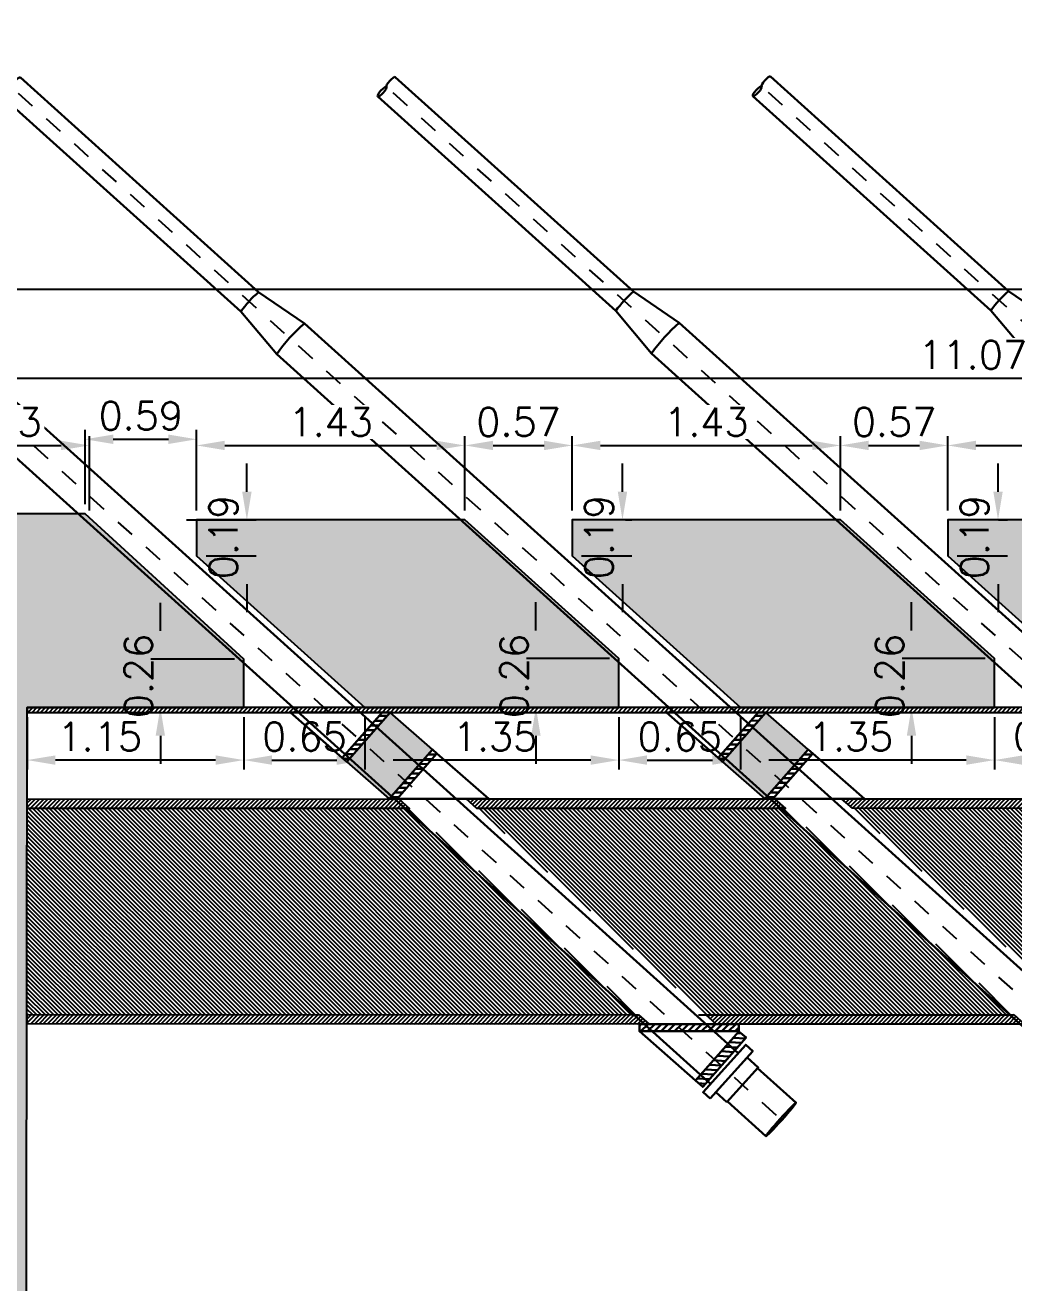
# Model space of a CAD drawing. Header units: metres. Extents: x 1080594 to 1081411, y 976871 to 977162.
# Drawn here: x 1081028.26 to 1081033.52, y 977070.93 to 977077.63 of the extents above; entities that cross this region are included whole.
import ezdxf
from ezdxf import colors
from ezdxf.entities.mleader import LeaderData, LeaderLine
from ezdxf.math import Vec2, Vec3

# ---------------------------------------------------------------- set-up
doc = ezdxf.new("R2010")
doc.units = ezdxf.units.M
doc.header["$LTSCALE"] = 25.4
doc.linetypes.add('DASHDOT', pattern=[1, 0.5, -0.25, 0, -0.25])
doc.linetypes.add('HIDDEN', pattern=[0.375, 0.25, -0.125])
for name, color, linetype in [('CONTRAPESO', 3, 'Continuous'), ('DIMCONTRAPESO', 1, 'Continuous'), ('EJECABLES', 203, 'DASHDOT'), ('NEOPRENO', 24, 'Continuous'), ('PERFIL MET', 37, 'Continuous'), ('PROY', 9, 'HIDDEN')]:
    doc.layers.add(name, color=color, linetype=linetype)
for name, color, linetype, lineweight in [('COTA', 1, 'Continuous', 30), ('COTACIM', 20, 'Continuous', 5), ('DUCTO', 142, 'Continuous', 30), ('PLATINA', 54, 'Continuous', 30), ('SOLIDOREFCONT', 254, 'Continuous', 5)]:
    doc.layers.add(name, color=color, linetype=linetype, lineweight=lineweight)
doc.styles.add('romans', font='romans.shx')
doc.dimstyles.new('Copy 75', dxfattribs={"dimtxt": 0.15, "dimasz": 0.15, "dimexe": 0.05, "dimexo": 0.05, "dimgap": 0.05, "dimtad": 1, "dimzin": 0, "dimdsep": 46, "dimtxsty": 'romans', "dimcen": 0.002, "dimclrd": 1, "dimclre": 1, "dimclrt": 3, "dimadec": 4, "dimazin": 0, "dimtfac": 1, "dimtofl": 0, "dimtmove": 1, "dimatfit": 3, "dimfxl": 1, "dimtolj": 1, "dimtzin": 0, "dimarcsym": 1})
pattern_1 = [(45, (363.901004, -51.616625), (-0.01122532015134, 0.01122532015134), [])]

# ---------------------------------------------------------------- blocks, each defined once
blk = doc.blocks.new('*D160')
at = {"layer": 'Defpoints', "color": 0, "transparency": 16777216}
for p in [(1081027.7661, 977076.2208), (1081027.7661, 977074.9943), (1081044.7662, 977074.9943)]:
    blk.add_point(p, dxfattribs=at)
at = {"layer": 'DIMCONTRAPESO', "color": 1, "lineweight": -2, "transparency": 16777216}
for p, q in [((1081027.7661, 977075.0443), (1081027.7661, 977076.2708)), ((1081044.7662, 977075.0443), (1081044.7662, 977076.2708)), ((1081044.6162, 977076.2208), (1081027.9161, 977076.2208))]:
    blk.add_line(p, q, dxfattribs=at)
at = {"layer": 'DIMCONTRAPESO', "color": 1, "transparency": 16777216}
for points in [[(1081027.9161, 977076.2458), (1081027.9161, 977076.1958), (1081027.7661, 977076.2208)], [(1081044.6162, 977076.2458), (1081044.6162, 977076.1958), (1081044.7662, 977076.2208)]]:
    blk.add_solid(points, dxfattribs=at)
at = {"layer": 'DIMCONTRAPESO', "color": 3, "transparency": 16777216, "insert": (1081036.2661, 977076.3458), "char_height": 0.15, "attachment_point": 5, "style": 'romans', "bg_fill": 3, "box_fill_scale": 1.1, "bg_fill_color": 256, "bg_fill_true_color": 13158600, "bg_fill_transparency": 0}
blk.add_mtext('\\A1;17.00', dxfattribs=at)
blk = doc.blocks.new('tir')
at = {"layer": 'DUCTO'}
for p, q in [((1080511.8364, 977008.516), (1080513.543, 977008.5162)), ((1080511.8369, 977008.376), (1080513.543, 977008.3762))]:
    blk.add_line(p, q, dxfattribs=at)
for points in [[(1080505.6831, 977008.2755), (1080505.7331, 977008.2755), (1080505.7331, 977008.6155), (1080505.6831, 977008.6155)], [(1080505.6031, 977008.3204), (1080505.6831, 977008.3204), (1080505.6831, 977008.5704), (1080505.6031, 977008.5704)]]:
    blk.add_lwpolyline(points, close=True, dxfattribs=at)
for points in [[(1080505.3281, 977008.5654), (1080505.6031, 977008.5654)], [(1080505.7331, 977008.5555), (1080511.5432, 977008.556)], [(1080511.5432, 977008.556), (1080511.8363, 977008.516)], [(1080505.3281, 977008.3254), (1080505.6031, 977008.3254)], [(1080505.7331, 977008.3355), (1080511.5433, 977008.336)], [(1080511.5433, 977008.336), (1080511.8369, 977008.376)]]:
    blk.add_lwpolyline(points, dxfattribs=at)
for centre, radius, start, end in [((1080510.657, 977008.4459), 0.8931, 352.92974, 7.08008), ((1080511.2514, 977008.4433), 0.5894, 353.44612, 7.08741)]:
    blk.add_arc(centre, radius, start, end, dxfattribs=at)
blk.add_ellipse((1080505.328, 977008.4454), major_axis=(0, -0.12), ratio=0.044566, dxfattribs=at)
at = {"layer": 'DUCTO', "extrusion": (0, 0, -1)}
blk.add_ellipse((1080513.5429, 977008.4812), major_axis=(0, -0.035), ratio=0.244201, start_param=3.148087, end_param=6.280903, dxfattribs=at)
blk.add_ellipse((1080513.543, 977008.4112), major_axis=(0, -0.035), ratio=0.244299, dxfattribs=at)
at = {"layer": 'EJECABLES', "ltscale": 0.008}
blk.add_lwpolyline([(1080505.3606, 977008.4455), (1080513.5407, 977008.4462)], dxfattribs=at)
blk = doc.blocks.new('*D182')
at = {"layer": 'Defpoints', "color": 0, "transparency": 16777216}
for p in [(1081034.5963, 977075.3907), (1081033.1682, 977074.9943), (1081034.5963, 977074.9943)]:
    blk.add_point(p, dxfattribs=at)
at = {"layer": 'DIMCONTRAPESO', "color": 1, "lineweight": -2, "transparency": 16777216}
for p, q in [((1081033.1682, 977075.0443), (1081033.1682, 977075.4407)), ((1081033.3182, 977075.3907), (1081034.4463, 977075.3907)), ((1081034.5963, 977075.0443), (1081034.5963, 977075.4407))]:
    blk.add_line(p, q, dxfattribs=at)
at = {"layer": 'DIMCONTRAPESO', "color": 1, "transparency": 16777216}
for points in [[(1081033.3182, 977075.4157), (1081033.3182, 977075.3657), (1081033.1682, 977075.3907)], [(1081034.4463, 977075.4157), (1081034.4463, 977075.3657), (1081034.5963, 977075.3907)]]:
    blk.add_solid(points, dxfattribs=at)
at = {"layer": 'DIMCONTRAPESO', "color": 3, "transparency": 16777216, "insert": (1081033.8822, 977075.5157), "char_height": 0.15, "attachment_point": 5, "style": 'romans', "bg_fill": 3, "box_fill_scale": 1.1, "bg_fill_color": 256, "bg_fill_true_color": 13158600, "bg_fill_transparency": 0}
blk.add_mtext('\\A1;1.43', dxfattribs=at)
blk = doc.blocks.new('*D184')
at = {"layer": 'Defpoints', "color": 0, "transparency": 16777216}
for p in [(1081032.5963, 977075.3907), (1081031.1682, 977074.9943), (1081032.5963, 977074.9943)]:
    blk.add_point(p, dxfattribs=at)
at = {"layer": 'DIMCONTRAPESO', "color": 1, "lineweight": -2, "transparency": 16777216}
for p, q in [((1081031.1682, 977075.0443), (1081031.1682, 977075.4407)), ((1081031.3182, 977075.3907), (1081032.4463, 977075.3907)), ((1081032.5963, 977075.0443), (1081032.5963, 977075.4407))]:
    blk.add_line(p, q, dxfattribs=at)
at = {"layer": 'DIMCONTRAPESO', "color": 1, "transparency": 16777216}
for points in [[(1081031.3182, 977075.4157), (1081031.3182, 977075.3657), (1081031.1682, 977075.3907)], [(1081032.4463, 977075.4157), (1081032.4463, 977075.3657), (1081032.5963, 977075.3907)]]:
    blk.add_solid(points, dxfattribs=at)
at = {"layer": 'DIMCONTRAPESO', "color": 3, "transparency": 16777216, "insert": (1081031.8822, 977075.5157), "char_height": 0.15, "attachment_point": 5, "style": 'romans', "bg_fill": 3, "box_fill_scale": 1.1, "bg_fill_color": 256, "bg_fill_true_color": 13158600, "bg_fill_transparency": 0}
blk.add_mtext('\\A1;1.43', dxfattribs=at)
blk = doc.blocks.new('*D185')
at = {"layer": 'COTA', "color": 1, "lineweight": -2, "transparency": 16777216}
for p, q in [((1081032.0647, 977073.9443), (1081032.0647, 977073.6648)), ((1081033.4166, 977073.9443), (1081033.4166, 977073.6648)), ((1081033.2666, 977073.7148), (1081032.2147, 977073.7148))]:
    blk.add_line(p, q, dxfattribs=at)
at = {"layer": 'COTA', "color": 1, "transparency": 16777216}
for points in [[(1081032.2147, 977073.7398), (1081032.2147, 977073.6898), (1081032.0647, 977073.7148)], [(1081033.2666, 977073.7398), (1081033.2666, 977073.6898), (1081033.4166, 977073.7148)]]:
    blk.add_solid(points, dxfattribs=at)
at = {"layer": 'Defpoints', "color": 0, "transparency": 16777216}
for p in [(1081032.0647, 977073.9943), (1081033.4166, 977073.9943), (1081032.0647, 977073.7148)]:
    blk.add_point(p, dxfattribs=at)
at = {"layer": 'COTA', "color": 3, "transparency": 16777216, "insert": (1081032.6527, 977073.8398), "char_height": 0.15, "attachment_point": 5, "style": 'romans'}
blk.add_mtext('\\A1;1.35', dxfattribs=at)
blk = doc.blocks.new('*D186')
at = {"layer": 'Defpoints', "color": 0, "transparency": 16777216}
for p in [(1081030.5963, 977075.3907), (1081029.1682, 977074.9943), (1081030.5963, 977074.9943)]:
    blk.add_point(p, dxfattribs=at)
at = {"layer": 'DIMCONTRAPESO', "color": 1, "lineweight": -2, "transparency": 16777216}
for p, q in [((1081029.1682, 977075.0443), (1081029.1682, 977075.4407)), ((1081029.3182, 977075.3907), (1081030.4463, 977075.3907)), ((1081030.5963, 977075.0443), (1081030.5963, 977075.4407))]:
    blk.add_line(p, q, dxfattribs=at)
at = {"layer": 'DIMCONTRAPESO', "color": 1, "transparency": 16777216}
for points in [[(1081029.3182, 977075.4157), (1081029.3182, 977075.3657), (1081029.1682, 977075.3907)], [(1081030.4463, 977075.4157), (1081030.4463, 977075.3657), (1081030.5963, 977075.3907)]]:
    blk.add_solid(points, dxfattribs=at)
at = {"layer": 'DIMCONTRAPESO', "color": 3, "transparency": 16777216, "insert": (1081029.8822, 977075.5157), "char_height": 0.15, "attachment_point": 5, "style": 'romans', "bg_fill": 3, "box_fill_scale": 1.1, "bg_fill_color": 256, "bg_fill_true_color": 13158600, "bg_fill_transparency": 0}
blk.add_mtext('\\A1;1.43', dxfattribs=at)
blk = doc.blocks.new('*D187')
at = {"layer": 'COTA', "color": 1, "lineweight": -2, "transparency": 16777216}
for p, q in [((1081030.0647, 977073.9443), (1081030.0647, 977073.6648)), ((1081031.4166, 977073.9443), (1081031.4166, 977073.6648)), ((1081031.2666, 977073.7148), (1081030.2147, 977073.7148))]:
    blk.add_line(p, q, dxfattribs=at)
at = {"layer": 'COTA', "color": 1, "transparency": 16777216}
for points in [[(1081030.2147, 977073.7398), (1081030.2147, 977073.6898), (1081030.0647, 977073.7148)], [(1081031.2666, 977073.7398), (1081031.2666, 977073.6898), (1081031.4166, 977073.7148)]]:
    blk.add_solid(points, dxfattribs=at)
at = {"layer": 'Defpoints', "color": 0, "transparency": 16777216}
for p in [(1081030.0647, 977073.9943), (1081031.4166, 977073.9943), (1081030.0647, 977073.7148)]:
    blk.add_point(p, dxfattribs=at)
at = {"layer": 'COTA', "color": 3, "transparency": 16777216, "insert": (1081030.7573, 977073.8398), "char_height": 0.15, "attachment_point": 5, "style": 'romans'}
blk.add_mtext('\\A1;1.35', dxfattribs=at)
blk = doc.blocks.new('*D188')
at = {"layer": 'COTA', "color": 1, "lineweight": -2, "transparency": 16777216}
for p, q in [((1081027.7661, 977075.0443), (1081027.7661, 977075.4407)), ((1081027.9161, 977075.3907), (1081028.4469, 977075.3907)), ((1081028.5969, 977075.0443), (1081028.5969, 977075.4407))]:
    blk.add_line(p, q, dxfattribs=at)
at = {"layer": 'COTA', "color": 1, "transparency": 16777216}
blk.add_solid([(1081028.4469, 977075.4157), (1081028.4469, 977075.3657), (1081028.5969, 977075.3907)], dxfattribs=at)
at = {"layer": 'Defpoints', "color": 0, "transparency": 16777216}
for p in [(1081028.5969, 977075.3907), (1081027.7661, 977074.9943), (1081028.5969, 977074.9943)]:
    blk.add_point(p, dxfattribs=at)
at = {"layer": 'COTA', "color": 3, "transparency": 16777216, "insert": (1081028.1179, 977075.5157), "char_height": 0.15, "attachment_point": 5, "style": 'romans', "bg_fill": 3, "box_fill_scale": 1.1, "bg_fill_color": 256, "bg_fill_true_color": 13158600, "bg_fill_transparency": 0}
blk.add_mtext('\\A1;0.83', dxfattribs=at)
at = {"layer": 'COTA', "color": 1, "transparency": 16777216}
blk.add_solid([(1081027.9161, 977075.4157), (1081027.9161, 977075.3657), (1081027.7661, 977075.3907)], dxfattribs=at)
blk = doc.blocks.new('*D189')
at = {"layer": 'COTA', "color": 1, "lineweight": -2, "transparency": 16777216}
for p, q in [((1081028.2665, 977073.9443), (1081028.2665, 977073.6648)), ((1081029.4193, 977073.9443), (1081029.4193, 977073.6648)), ((1081029.2693, 977073.7148), (1081028.4165, 977073.7148))]:
    blk.add_line(p, q, dxfattribs=at)
at = {"layer": 'COTA', "color": 1, "transparency": 16777216}
for points in [[(1081028.4165, 977073.7398), (1081028.4165, 977073.6898), (1081028.2665, 977073.7148)], [(1081029.2693, 977073.7398), (1081029.2693, 977073.6898), (1081029.4193, 977073.7148)]]:
    blk.add_solid(points, dxfattribs=at)
at = {"layer": 'Defpoints', "color": 0, "transparency": 16777216}
for p in [(1081028.2665, 977073.9943), (1081029.4193, 977073.9943), (1081028.2665, 977073.7148)]:
    blk.add_point(p, dxfattribs=at)
at = {"layer": 'COTA', "color": 3, "transparency": 16777216, "insert": (1081028.6527, 977073.8398), "char_height": 0.15, "attachment_point": 5, "style": 'romans'}
blk.add_mtext('\\A1;1.15', dxfattribs=at)
blk = doc.blocks.new('*D191')
at = {"layer": 'COTA', "color": 1, "lineweight": -2, "transparency": 16777216}
for p, q in [((1081033.4359, 977075.1443), (1081033.4359, 977075.2943)), ((1081033.4386, 977074.9943), (1081033.4859, 977074.9943)), ((1081033.2182, 977074.8025), (1081033.4859, 977074.8025)), ((1081033.4359, 977074.6525), (1081033.4359, 977074.5025))]:
    blk.add_line(p, q, dxfattribs=at)
at = {"layer": 'COTA', "color": 1, "transparency": 16777216}
for points in [[(1081033.4109, 977075.1443), (1081033.4609, 977075.1443), (1081033.4359, 977074.9943)], [(1081033.4109, 977074.6525), (1081033.4609, 977074.6525), (1081033.4359, 977074.8025)]]:
    blk.add_solid(points, dxfattribs=at)
at = {"layer": 'Defpoints', "color": 0, "transparency": 16777216}
for p in [(1081033.3886, 977074.9943), (1081033.1682, 977074.8025), (1081033.4359, 977074.8025)]:
    blk.add_point(p, dxfattribs=at)
at = {"layer": 'COTA', "color": 3, "transparency": 16777216, "insert": (1081033.3109, 977074.9029), "char_height": 0.15, "attachment_point": 5, "rotation": 90, "style": 'romans'}
blk.add_mtext('\\A1;0.19', dxfattribs=at)
blk = doc.blocks.new('*D192')
at = {"layer": 'COTA', "color": 1, "lineweight": -2, "transparency": 16777216}
for p, q in [((1081031.4359, 977075.1443), (1081031.4359, 977075.2943)), ((1081031.4518, 977074.9943), (1081031.4859, 977074.9943)), ((1081031.2182, 977074.8025), (1081031.4859, 977074.8025)), ((1081031.4359, 977074.6525), (1081031.4359, 977074.5025))]:
    blk.add_line(p, q, dxfattribs=at)
at = {"layer": 'COTA', "color": 1, "transparency": 16777216}
for points in [[(1081031.4109, 977075.1443), (1081031.4609, 977075.1443), (1081031.4359, 977074.9943)], [(1081031.4109, 977074.6525), (1081031.4609, 977074.6525), (1081031.4359, 977074.8025)]]:
    blk.add_solid(points, dxfattribs=at)
at = {"layer": 'Defpoints', "color": 0, "transparency": 16777216}
for p in [(1081031.4018, 977074.9943), (1081031.1682, 977074.8025), (1081031.4359, 977074.8025)]:
    blk.add_point(p, dxfattribs=at)
at = {"layer": 'COTA', "color": 3, "transparency": 16777216, "insert": (1081031.3109, 977074.9029), "char_height": 0.15, "attachment_point": 5, "rotation": 90, "style": 'romans'}
blk.add_mtext('\\A1;0.19', dxfattribs=at)
blk = doc.blocks.new('*D193')
at = {"layer": 'COTA', "color": 1, "lineweight": -2, "transparency": 16777216}
for p, q in [((1081029.4359, 977075.1443), (1081029.4359, 977075.2943)), ((1081029.1136, 977074.9943), (1081029.4859, 977074.9943)), ((1081029.2182, 977074.8025), (1081029.4859, 977074.8025)), ((1081029.4359, 977074.6525), (1081029.4359, 977074.5025))]:
    blk.add_line(p, q, dxfattribs=at)
at = {"layer": 'COTA', "color": 1, "transparency": 16777216}
for points in [[(1081029.4109, 977075.1443), (1081029.4609, 977075.1443), (1081029.4359, 977074.9943)], [(1081029.4109, 977074.6525), (1081029.4609, 977074.6525), (1081029.4359, 977074.8025)]]:
    blk.add_solid(points, dxfattribs=at)
at = {"layer": 'Defpoints', "color": 0, "transparency": 16777216}
for p in [(1081029.0636, 977074.9943), (1081029.1682, 977074.8025), (1081029.4359, 977074.8025)]:
    blk.add_point(p, dxfattribs=at)
at = {"layer": 'COTA', "color": 3, "transparency": 16777216, "insert": (1081029.3109, 977074.9029), "char_height": 0.15, "attachment_point": 5, "rotation": 90, "style": 'romans'}
blk.add_mtext('\\A1;0.19', dxfattribs=at)
blk = doc.blocks.new('*D195')
at = {"layer": 'COTA', "color": 1, "lineweight": -2, "transparency": 16777216}
for p, q in [((1081032.975, 977074.4054), (1081032.975, 977074.5554)), ((1081033.3666, 977074.2554), (1081032.925, 977074.2554)), ((1081032.9525, 977073.9943), (1081032.925, 977073.9943)), ((1081032.975, 977073.8443), (1081032.975, 977073.6943))]:
    blk.add_line(p, q, dxfattribs=at)
at = {"layer": 'COTA', "color": 1, "transparency": 16777216}
for points in [[(1081032.95, 977074.4054), (1081033, 977074.4054), (1081032.975, 977074.2554)], [(1081032.95, 977073.8443), (1081033, 977073.8443), (1081032.975, 977073.9943)]]:
    blk.add_solid(points, dxfattribs=at)
at = {"layer": 'Defpoints', "color": 0, "transparency": 16777216}
for p in [(1081033.4166, 977074.2554), (1081032.975, 977073.9943), (1081033.0025, 977073.9943)]:
    blk.add_point(p, dxfattribs=at)
at = {"layer": 'COTA', "color": 3, "transparency": 16777216, "insert": (1081032.859, 977074.1625), "char_height": 0.15, "attachment_point": 5, "rotation": 90, "style": 'romans'}
blk.add_mtext('\\A1;0.26', dxfattribs=at)
blk = doc.blocks.new('*D196')
at = {"layer": 'COTA', "color": 1, "lineweight": -2, "transparency": 16777216}
for p, q in [((1081030.975, 977074.4054), (1081030.975, 977074.5554)), ((1081031.3666, 977074.2554), (1081030.925, 977074.2554)), ((1081031.2621, 977073.9943), (1081030.925, 977073.9943)), ((1081030.975, 977073.8443), (1081030.975, 977073.6943))]:
    blk.add_line(p, q, dxfattribs=at)
at = {"layer": 'COTA', "color": 1, "transparency": 16777216}
for points in [[(1081030.95, 977074.4054), (1081031, 977074.4054), (1081030.975, 977074.2554)], [(1081030.95, 977073.8443), (1081031, 977073.8443), (1081030.975, 977073.9943)]]:
    blk.add_solid(points, dxfattribs=at)
at = {"layer": 'Defpoints', "color": 0, "transparency": 16777216}
for p in [(1081031.4166, 977074.2554), (1081030.975, 977073.9943), (1081031.3121, 977073.9943)]:
    blk.add_point(p, dxfattribs=at)
at = {"layer": 'COTA', "color": 3, "transparency": 16777216, "insert": (1081030.859, 977074.1625), "char_height": 0.15, "attachment_point": 5, "rotation": 90, "style": 'romans'}
blk.add_mtext('\\A1;0.26', dxfattribs=at)
blk = doc.blocks.new('*D197')
at = {"layer": 'COTA', "color": 1, "lineweight": -2, "transparency": 16777216}
for p, q in [((1081028.975, 977074.403), (1081028.975, 977074.553)), ((1081029.3693, 977074.253), (1081028.925, 977074.253)), ((1081029.3057, 977073.9943), (1081028.925, 977073.9943)), ((1081028.975, 977073.8443), (1081028.975, 977073.6943))]:
    blk.add_line(p, q, dxfattribs=at)
at = {"layer": 'COTA', "color": 1, "transparency": 16777216}
for points in [[(1081028.95, 977074.403), (1081029, 977074.403), (1081028.975, 977074.253)], [(1081028.95, 977073.8443), (1081029, 977073.8443), (1081028.975, 977073.9943)]]:
    blk.add_solid(points, dxfattribs=at)
at = {"layer": 'Defpoints', "color": 0, "transparency": 16777216}
for p in [(1081029.4193, 977074.253), (1081028.975, 977073.9943), (1081029.3557, 977073.9943)]:
    blk.add_point(p, dxfattribs=at)
at = {"layer": 'COTA', "color": 3, "transparency": 16777216, "insert": (1081028.859, 977074.1625), "char_height": 0.15, "attachment_point": 5, "rotation": 90, "style": 'romans'}
blk.add_mtext('\\A1;0.26', dxfattribs=at)
blk = doc.blocks.new('*D201')
at = {"layer": 'Defpoints', "color": 0, "transparency": 16777216}
for p in [(1081027.7666, 977075.7479), (1081038.8362, 977075.5893), (1081027.7666, 977075.015)]:
    blk.add_point(p, dxfattribs=at)
at = {"layer": 'DIMCONTRAPESO', "color": 1, "lineweight": -2, "transparency": 16777216}
for p, q in [((1081027.7666, 977075.065), (1081027.7666, 977075.7979)), ((1081038.8362, 977075.6393), (1081038.8362, 977075.7979)), ((1081038.6862, 977075.7479), (1081027.9166, 977075.7479))]:
    blk.add_line(p, q, dxfattribs=at)
at = {"layer": 'DIMCONTRAPESO', "color": 1, "transparency": 16777216}
for points in [[(1081027.9166, 977075.7729), (1081027.9166, 977075.7229), (1081027.7666, 977075.7479)], [(1081038.6862, 977075.7729), (1081038.6862, 977075.7229), (1081038.8362, 977075.7479)]]:
    blk.add_solid(points, dxfattribs=at)
at = {"layer": 'DIMCONTRAPESO', "color": 3, "transparency": 16777216, "insert": (1081033.3014, 977075.8729), "char_height": 0.15, "attachment_point": 5, "style": 'romans', "bg_fill": 3, "box_fill_scale": 1.1, "bg_fill_color": 256, "bg_fill_true_color": 13158600, "bg_fill_transparency": 0}
blk.add_mtext('\\A1;11.07', dxfattribs=at)
blk = doc.blocks.new('*D280')
at = {"layer": 'COTA', "color": 1, "lineweight": -2, "transparency": 16777216}
for p, q in [((1081029.4193, 977073.9443), (1081029.4193, 977073.6648)), ((1081030.0647, 977073.9443), (1081030.0647, 977073.6648)), ((1081029.5693, 977073.7148), (1081029.9147, 977073.7148))]:
    blk.add_line(p, q, dxfattribs=at)
at = {"layer": 'COTA', "color": 1, "transparency": 16777216}
for points in [[(1081029.5693, 977073.7398), (1081029.5693, 977073.6898), (1081029.4193, 977073.7148)], [(1081029.9147, 977073.7398), (1081029.9147, 977073.6898), (1081030.0647, 977073.7148)]]:
    blk.add_solid(points, dxfattribs=at)
at = {"layer": 'Defpoints', "color": 0, "transparency": 16777216}
for p in [(1081029.4193, 977073.9943), (1081030.0647, 977073.9943), (1081030.0647, 977073.7148)]:
    blk.add_point(p, dxfattribs=at)
at = {"layer": 'COTA', "color": 3, "transparency": 16777216, "insert": (1081029.742, 977073.8398), "char_height": 0.15, "attachment_point": 5, "style": 'romans'}
blk.add_mtext('\\A1;0.65', dxfattribs=at)
blk = doc.blocks.new('*D281')
at = {"layer": 'COTA', "color": 1, "lineweight": -2, "transparency": 16777216}
for p, q in [((1081031.4166, 977073.9443), (1081031.4166, 977073.6648)), ((1081032.0647, 977073.9443), (1081032.0647, 977073.6648)), ((1081031.5666, 977073.7148), (1081031.9147, 977073.7148))]:
    blk.add_line(p, q, dxfattribs=at)
at = {"layer": 'COTA', "color": 1, "transparency": 16777216}
for points in [[(1081031.5666, 977073.7398), (1081031.5666, 977073.6898), (1081031.4166, 977073.7148)], [(1081031.9147, 977073.7398), (1081031.9147, 977073.6898), (1081032.0647, 977073.7148)]]:
    blk.add_solid(points, dxfattribs=at)
at = {"layer": 'Defpoints', "color": 0, "transparency": 16777216}
for p in [(1081031.4166, 977073.9943), (1081032.0647, 977073.9943), (1081032.0647, 977073.7148)]:
    blk.add_point(p, dxfattribs=at)
at = {"layer": 'COTA', "color": 3, "transparency": 16777216, "insert": (1081031.7406, 977073.8398), "char_height": 0.15, "attachment_point": 5, "style": 'romans'}
blk.add_mtext('\\A1;0.65', dxfattribs=at)
blk = doc.blocks.new('*D282')
at = {"layer": 'COTA', "color": 1, "lineweight": -2, "transparency": 16777216}
for p, q in [((1081033.4166, 977073.9443), (1081033.4166, 977073.6648)), ((1081034.0647, 977073.9443), (1081034.0647, 977073.6648)), ((1081033.5666, 977073.7148), (1081033.9147, 977073.7148))]:
    blk.add_line(p, q, dxfattribs=at)
at = {"layer": 'COTA', "color": 1, "transparency": 16777216}
for points in [[(1081033.5666, 977073.7398), (1081033.5666, 977073.6898), (1081033.4166, 977073.7148)], [(1081033.9147, 977073.7398), (1081033.9147, 977073.6898), (1081034.0647, 977073.7148)]]:
    blk.add_solid(points, dxfattribs=at)
at = {"layer": 'Defpoints', "color": 0, "transparency": 16777216}
for p in [(1081033.4166, 977073.9943), (1081034.0647, 977073.9943), (1081034.0647, 977073.7148)]:
    blk.add_point(p, dxfattribs=at)
at = {"layer": 'COTA', "color": 3, "transparency": 16777216, "insert": (1081033.7407, 977073.8398), "char_height": 0.15, "attachment_point": 5, "style": 'romans'}
blk.add_mtext('\\A1;0.65', dxfattribs=at)
blk = doc.blocks.new('*D285')
at = {"layer": 'COTA', "color": 1, "lineweight": -2, "transparency": 16777216}
for p, q in [((1081028.5741, 977075.0772), (1081028.5741, 977075.4736)), ((1081029.1682, 977075.0443), (1081029.1682, 977075.4736)), ((1081028.7241, 977075.4236), (1081029.0182, 977075.4236))]:
    blk.add_line(p, q, dxfattribs=at)
at = {"layer": 'COTA', "color": 1, "transparency": 16777216}
for points in [[(1081028.7241, 977075.4486), (1081028.7241, 977075.3986), (1081028.5741, 977075.4236)], [(1081029.0182, 977075.4486), (1081029.0182, 977075.3986), (1081029.1682, 977075.4236)]]:
    blk.add_solid(points, dxfattribs=at)
at = {"layer": 'Defpoints', "color": 0, "transparency": 16777216}
for p in [(1081029.1682, 977075.4236), (1081028.5741, 977075.0272), (1081029.1682, 977074.9943)]:
    blk.add_point(p, dxfattribs=at)
at = {"layer": 'COTA', "color": 3, "transparency": 16777216, "insert": (1081028.8711, 977075.5486), "char_height": 0.15, "attachment_point": 5, "style": 'romans'}
blk.add_mtext('\\A1;0.59', dxfattribs=at)
blk = doc.blocks.new('*D286')
at = {"layer": 'COTA', "color": 1, "lineweight": -2, "transparency": 16777216}
for p, q in [((1081030.5969, 977075.0443), (1081030.5969, 977075.4407)), ((1081030.7469, 977075.3907), (1081031.0182, 977075.3907)), ((1081031.1682, 977075.0443), (1081031.1682, 977075.4407))]:
    blk.add_line(p, q, dxfattribs=at)
at = {"layer": 'COTA', "color": 1, "transparency": 16777216}
for points in [[(1081030.7469, 977075.4157), (1081030.7469, 977075.3657), (1081030.5969, 977075.3907)], [(1081031.0182, 977075.4157), (1081031.0182, 977075.3657), (1081031.1682, 977075.3907)]]:
    blk.add_solid(points, dxfattribs=at)
at = {"layer": 'Defpoints', "color": 0, "transparency": 16777216}
for p in [(1081031.1682, 977075.3907), (1081030.5969, 977074.9943), (1081031.1682, 977074.9943)]:
    blk.add_point(p, dxfattribs=at)
at = {"layer": 'COTA', "color": 3, "transparency": 16777216, "insert": (1081030.8825, 977075.5157), "char_height": 0.15, "attachment_point": 5, "style": 'romans'}
blk.add_mtext('\\A1;0.57', dxfattribs=at)
blk = doc.blocks.new('*D287')
at = {"layer": 'COTA', "color": 1, "lineweight": -2, "transparency": 16777216}
for p, q in [((1081032.5969, 977075.0443), (1081032.5969, 977075.4407)), ((1081032.7469, 977075.3907), (1081033.0182, 977075.3907)), ((1081033.1682, 977075.0443), (1081033.1682, 977075.4407))]:
    blk.add_line(p, q, dxfattribs=at)
at = {"layer": 'COTA', "color": 1, "transparency": 16777216}
for points in [[(1081032.7469, 977075.4157), (1081032.7469, 977075.3657), (1081032.5969, 977075.3907)], [(1081033.0182, 977075.4157), (1081033.0182, 977075.3657), (1081033.1682, 977075.3907)]]:
    blk.add_solid(points, dxfattribs=at)
at = {"layer": 'Defpoints', "color": 0, "transparency": 16777216}
for p in [(1081033.1682, 977075.3907), (1081032.5969, 977074.9943), (1081033.1682, 977074.9943)]:
    blk.add_point(p, dxfattribs=at)
at = {"layer": 'COTA', "color": 3, "transparency": 16777216, "insert": (1081032.8825, 977075.5157), "char_height": 0.15, "attachment_point": 5, "style": 'romans'}
blk.add_mtext('\\A1;0.57', dxfattribs=at)

msp = doc.modelspace()

# ---------------------------------------------------------------- hatches: boundary and pattern name
at = {"layer": 'NEOPRENO', "transparency": 33554483}
h = msp.add_hatch(color=256, dxfattribs=at)
h.dxf.hatch_style = 1
h.paths.add_polyline_path([(1081030.193086, 977073.50758), (1081030.424137, 977073.770527), (1081030.198777, 977073.96855), (1081029.967726, 977073.705603)])
h = msp.add_hatch(color=256, dxfattribs=at)
h.dxf.hatch_style = 1
h.paths.add_polyline_path([(1081032.194217, 977073.50797), (1081032.425268, 977073.770917), (1081032.199909, 977073.96894), (1081031.968858, 977073.705993)])
at = {"layer": 'PERFIL MET'}
h = msp.add_hatch(dxfattribs=at)
h.set_pattern_fill('ANSI31', color=256, scale=0.005)
h.set_pattern_definition(pattern_1)
h.paths.add_polyline_path([(1081044.266174, 977073.994337), (1081028.266455, 977073.99434), (1081028.266455, 977073.96894), (1081044.266174, 977073.968937)])
h = msp.add_hatch(dxfattribs=at)
h.set_pattern_fill('ANSI31', color=256, scale=0.005)
h.set_pattern_definition(pattern_1)
h.paths.add_polyline_path([(1081044.266174, 977073.994337), (1081028.266455, 977073.99434), (1081028.266455, 977073.96894), (1081044.266174, 977073.968937)])
at = {"layer": 'PERFIL MET', "transparency": 33554534}
h = msp.add_hatch(dxfattribs=at)
h.set_pattern_fill('ANSI31', color=256, scale=0.005)
h.set_pattern_definition([(45, (340.326983, 0.034), (-0.01122532015134, 0.01122532015134), [])])
h.paths.add_polyline_path([(1081044.266174, 977073.473971), (1081044.266174, 977073.423171), (1081038.660502, 977073.457171), (1081038.602562, 977073.508082)])
h.paths.add_polyline_path([(1081038.244758, 977073.508162), (1081038.302704, 977073.457245), (1081036.660574, 977073.457171), (1081036.604215, 977073.507975)])
h.paths.add_polyline_path([(1081036.245054, 977073.50796), (1081036.30227, 977073.457042), (1081034.661054, 977073.457396), (1081034.603242, 977073.508195)])
h.paths.add_polyline_path([(1081034.244967, 977073.508039), (1081034.302914, 977073.457121), (1081032.660468, 977073.457924), (1081032.602656, 977073.508723)])
h.paths.add_polyline_path([(1081032.245773, 977073.507971), (1081032.30372, 977073.457053), (1081030.660574, 977073.457171), (1081030.604215, 977073.507975)])
h.paths.add_polyline_path([(1081030.24582, 977073.507971), (1081030.302118, 977073.45718), (1081028.266548, 977073.45758), (1081028.266508, 977073.506505)])
h = msp.add_hatch(dxfattribs=at)
h.set_pattern_fill('ANSI31', color=256, scale=0.005, angle=90)
h.set_pattern_definition([(135, (340.326983, 0.034), (-0.01122532015134, -0.01122532015134), [])])
h.paths.add_polyline_path([(1081038.836226, 977073.298766), (1081038.836258, 977073.457171), (1081044.266174, 977073.457171), (1081044.266174, 977072.358771), (1081039.878901, 977072.358856)])
h.paths.add_polyline_path([(1081038.660502, 977073.457171), (1081038.836258, 977073.457171), (1081038.836226, 977073.298766)], flags=17)
h.paths.add_polyline_path([(1081038.836489, 977072.975411), (1081039.520549, 977072.358771), (1081038.836258, 977072.358771)], flags=17)
h.paths.add_polyline_path([(1081036.646628, 977073.457171), (1081038.301945, 977073.45727), (1081038.836489, 977072.975411), (1081038.836258, 977072.358771), (1081037.879067, 977072.358772)])
h.paths.add_polyline_path([(1081034.660574, 977073.457171), (1081036.302259, 977073.457052), (1081037.520622, 977072.358771), (1081035.879067, 977072.358772)])
h.paths.add_polyline_path([(1081032.658434, 977073.457171), (1081034.302182, 977073.457122), (1081035.520622, 977072.358771), (1081033.879067, 977072.358772)])
h.paths.add_polyline_path([(1081030.660574, 977073.457171), (1081032.30372, 977073.457053), (1081033.520622, 977072.358771), (1081031.879067, 977072.358772)])
h.paths.add_polyline_path([(1081028.266115, 977073.457171), (1081030.302118, 977073.45718), (1081031.520622, 977072.358771), (1081028.266115, 977072.35895)])
h = msp.add_hatch(dxfattribs=at)
h.set_pattern_fill('ANSI31', color=256, scale=0.005)
h.set_pattern_definition([(45, (340.326983, -1.1152), (-0.01122532015134, 0.01122532015134), [])])
h.paths.add_polyline_path([(1081044.266174, 977072.324771), (1081044.266174, 977072.273971), (1081039.897767, 977072.307945), (1081039.839828, 977072.358857)])
h.paths.add_polyline_path([(1081039.506498, 977072.358887), (1081039.564445, 977072.30797), (1081037.936526, 977072.307633), (1081037.878714, 977072.358433)])
h.paths.add_polyline_path([(1081037.506498, 977072.358887), (1081037.564445, 977072.30797), (1081035.897739, 977072.30797), (1081035.839927, 977072.358769)])
h.paths.add_polyline_path([(1081035.520622, 977072.358771), (1081035.576977, 977072.30797), (1081033.937439, 977072.30681), (1081033.879627, 977072.35761)])
h.paths.add_polyline_path([(1081033.519594, 977072.359038), (1081033.577541, 977072.30812), (1081031.934792, 977072.308539), (1081031.879067, 977072.358772)])
h.paths.add_polyline_path([(1081031.520622, 977072.358771), (1081031.577361, 977072.308282), (1081028.266188, 977072.310435), (1081028.266147, 977072.35936)])
at = {"layer": 'PLATINA', "transparency": 33554534}
h = msp.add_hatch(dxfattribs=at)
h.set_pattern_fill('ANSI31', color=256, scale=0.008, angle=-45.1453278)
h.set_pattern_definition([(359.854672175, (-373634.228677, 1053961.163418), (6.44257366e-05, 0.02539991829366), [])])
h.paths.add_polyline_path([(1081029.943872, 977073.726562), (1081030.156507, 977073.96855), (1081030.198777, 977073.96855), (1081029.967727, 977073.705604)])
h = msp.add_hatch(dxfattribs=at)
h.set_pattern_fill('ANSI31', color=256, scale=0.008, angle=-45.1453278)
h.set_pattern_definition([(359.854672175, (-373632.227545, 1053961.163807), (6.44257366e-05, 0.02539991829366), [])])
h.paths.add_polyline_path([(1081031.945003, 977073.726952), (1081032.157638, 977073.96894), (1081032.199909, 977073.96894), (1081031.968859, 977073.705994)])
h = msp.add_hatch(dxfattribs=at)
h.set_pattern_fill('ANSI31', color=256, scale=0.008, angle=-45.1453278)
h.set_pattern_definition([(359.854672175, (342.409836, 0.034), (6.44257366e-05, 0.02539991829366), [])])
h.paths.add_polyline_path([(1081032.449121, 977073.749962), (1081032.236483, 977073.50797), (1081032.194216, 977073.507968), (1081032.425268, 977073.770916)])
h = msp.add_hatch(dxfattribs=at)
h.set_pattern_fill('ANSI31', color=256, scale=0.008, angle=-45.1453278)
h.set_pattern_definition([(359.854672175, (340.408705, 0.03361), (6.44257366e-05, 0.02539991829366), [])])
h.paths.add_polyline_path([(1081030.447989, 977073.749572), (1081030.235351, 977073.50758), (1081030.193084, 977073.507579), (1081030.424136, 977073.770527)])
at = {"layer": 'PLATINA'}
h = msp.add_hatch(dxfattribs=at)
h.set_pattern_fill('ANSI31', color=256, scale=0.008)
h.set_pattern_definition([(45, (354.733487, -51.616056), (-0.01796051224214, 0.01796051224214), [])])
h.paths.add_polyline_path([(1081032.055866, 977072.308539), (1081031.525866, 977072.308539), (1081031.525866, 977072.270439), (1081032.055866, 977072.270439)])
h = msp.add_hatch(dxfattribs=at)
h.set_pattern_fill('ANSI31', color=256, scale=0.008, angle=-48.6992011)
h.set_pattern_definition([(356.3007988723, (-366071.73603, 1143983.158432), (0.00163876721666, 0.02534707955583), [])])
h.paths.add_polyline_path([(1081031.825188, 977072.007497), (1081032.055866, 977072.270065), (1081032.094425, 977072.236898), (1081031.863373, 977071.973949)])
at = {"layer": 'SOLIDOREFCONT', "true_color": 0x5b5b5b, "transparency": 33554546}
h = msp.add_hatch(dxfattribs=at)
h.set_pattern_fill('AR-CONC', color=251, scale=0.005)
h.paths.add_polyline_path([(1081028.255159, 977065.213624), (1081028.266115, 977073.99434), (1081029.419252, 977073.99434), (1081029.419252, 977074.253031), (1081028.574059, 977075.02719), (1081027.755558, 977075.026908), (1081027.755558, 977065.509816), (1081027.755533, 977065.213634), (1081027.755346, 977062.213624), (1081044.755159, 977062.213624), (1081044.765835, 977074.97482), (1081037.167061, 977074.99434), (1081037.167061, 977074.80405), (1081038.064603, 977073.994338), (1081044.266115, 977073.99434), (1081044.255159, 977065.213624)])
h.paths.add_polyline_path([(1081030.596892, 977074.99434), (1081029.168184, 977074.99434), (1081029.168184, 977074.802472), (1081030.064673, 977073.99434), (1081031.416627, 977073.99434), (1081031.416627, 977074.255397)], flags=17)
h.paths.add_polyline_path([(1081032.064676, 977073.99434), (1081033.416627, 977073.99434), (1081033.416627, 977074.255397), (1081032.596306, 977074.99434), (1081031.168184, 977074.994339), (1081031.168184, 977074.802472)], flags=17)
h.paths.add_polyline_path([(1081035.416627, 977073.99434), (1081035.416627, 977074.255397), (1081034.596892, 977074.99434), (1081033.168184, 977074.994339), (1081033.168184, 977074.802472), (1081034.064675, 977073.994339)], flags=17)
h.paths.add_polyline_path([(1081036.596306, 977074.99434), (1081035.168184, 977074.994339), (1081035.168184, 977074.802472), (1081036.064675, 977073.994338), (1081037.416627, 977073.99434), (1081037.416627, 977074.255332)], flags=17)

# ---------------------------------------------------------------- linework, layer by layer
at = {"layer": 'CONTRAPESO'}
msp.add_lwpolyline([(1081028.255159, 977065.213624), (1081028.255159, 977065.213624), (1081028.266115, 977073.99434), (1081029.419252, 977073.99434), (1081029.419252, 977074.253031), (1081028.574059, 977075.02719), (1081027.755558, 977075.026908), (1081027.755558, 977065.509816), (1081027.755558, 977065.509816), (1081027.755533, 977065.213634), (1081027.755346, 977062.213624), (1081044.755159, 977062.213624), (1081044.765835, 977074.97482), (1081037.167061, 977074.99434), (1081037.167061, 977074.80405), (1081038.064603, 977073.994338), (1081044.266115, 977073.99434), (1081044.255159, 977065.213624)], close=True, dxfattribs=at)
at = {"layer": 'NEOPRENO'}
for points in [[(1081030.193086, 977073.50758), (1081030.424137, 977073.770527), (1081030.198777, 977073.96855), (1081029.967726, 977073.705603), (1081030.193086, 977073.50758)], [(1081032.194217, 977073.50797), (1081032.425268, 977073.770917), (1081032.199909, 977073.96894), (1081031.968858, 977073.705993), (1081032.194217, 977073.50797)]]:
    msp.add_lwpolyline(points, dxfattribs=at)
at = {"layer": 'PERFIL MET'}
for points in [[(1081044.266174, 977073.994337), (1081028.266455, 977073.99434), (1081028.266455, 977073.96894), (1081044.266174, 977073.968937)], [(1081030.24582, 977073.507971), (1081030.302118, 977073.45718), (1081028.266548, 977073.45758), (1081028.266508, 977073.506505)], [(1081032.245773, 977073.507971), (1081032.30372, 977073.457053), (1081030.660574, 977073.457171), (1081030.604215, 977073.507975)], [(1081034.244967, 977073.508039), (1081034.302914, 977073.457121), (1081032.660468, 977073.457924), (1081032.602656, 977073.508723)], [(1081031.520622, 977072.358771), (1081031.577361, 977072.308282), (1081028.266188, 977072.310435), (1081028.266147, 977072.35936)], [(1081033.519594, 977072.359038), (1081033.577541, 977072.30812), (1081031.934792, 977072.308539), (1081031.879067, 977072.358772)]]:
    msp.add_lwpolyline(points, close=True, dxfattribs=at)
msp.add_lwpolyline([(1081031.839925, 977072.358771), (1081033.506631, 977072.358771)], dxfattribs=at)
at = {"layer": 'PLATINA', "color": 252, "transparency": 33554531}
for points in [[(1081030.156505, 977073.968548), (1081029.943872, 977073.726562), (1081029.668481, 977073.96855)], [(1081032.157637, 977073.968938), (1081031.945003, 977073.726952), (1081031.669613, 977073.96894)], [(1081030.235353, 977073.507582), (1081030.44799, 977073.749572), (1081030.723432, 977073.507581)], [(1081032.236484, 977073.507972), (1081032.449121, 977073.749962), (1081032.724563, 977073.507971)], [(1081032.055866, 977072.270065), (1081031.825188, 977072.007497), (1081031.525866, 977072.270436)]]:
    msp.add_lwpolyline(points, close=True, dxfattribs=at)
at = {"layer": 'PLATINA'}
for points in [[(1081029.943872, 977073.726562), (1081030.156507, 977073.96855), (1081030.198777, 977073.96855), (1081029.967727, 977073.705604)], [(1081031.945003, 977073.726952), (1081032.157638, 977073.96894), (1081032.199909, 977073.96894), (1081031.968859, 977073.705994)], [(1081032.449121, 977073.749962), (1081032.236483, 977073.50797), (1081032.194216, 977073.507968), (1081032.425268, 977073.770916)], [(1081030.447989, 977073.749572), (1081030.235351, 977073.50758), (1081030.193084, 977073.507579), (1081030.424136, 977073.770527)], [(1081032.055866, 977072.308539), (1081031.525866, 977072.308539), (1081031.525866, 977072.270439), (1081032.055866, 977072.270439)], [(1081031.825188, 977072.007497), (1081032.055866, 977072.270065), (1081032.094425, 977072.236898), (1081031.863373, 977071.973949)]]:
    msp.add_lwpolyline(points, close=True, dxfattribs=at)
at = {"layer": 'PROY', "color": 252, "transparency": 33554457}
msp.add_lwpolyline([(1081044.266174, 977073.994337), (1081028.266455, 977073.99434), (1081028.266455, 977073.96894), (1081044.266174, 977073.968937)], close=True, dxfattribs=at)

# ---------------------------------------------------------------- dimensions: what is measured, and where the dimension line sits
at = {"layer": 'COTA', "color": 4}
for base, p1, p2, angle, picture, middle in [((1081028.974982, 977073.99434), (1081029.419252, 977074.253031), (1081029.355666, 977073.99434), 90, '*D197', (1081028.983952, 977074.16247)), ((1081030.974982, 977073.99434), (1081031.416627, 977074.255397), (1081031.31206, 977073.99434), 90, '*D196', (1081030.983952, 977074.16247)), ((1081032.974982, 977073.994339), (1081033.416627, 977074.255397), (1081033.002472, 977073.994339), 90, '*D195', (1081032.983952, 977074.16247)), ((1081028.266455, 977073.714827), (1081029.419252, 977073.99434), (1081028.266455, 977073.99434), 180, '*D189', (1081028.652721, 977073.714827)), ((1081030.064673, 977073.714827), (1081031.416627, 977073.99434), (1081030.064673, 977073.99434), 180, '*D187', (1081030.757288, 977073.714827)), ((1081032.064677, 977073.714827), (1081033.416627, 977073.99434), (1081032.064677, 977073.994339), 180, '*D185', (1081032.652721, 977073.714827))]:
    dim = msp.add_linear_dim(base=base, p1=p1, p2=p2, angle=angle, dimstyle='Copy 75', dxfattribs=at)
    dim.commit()
    dim.dimension.update_dxf_attribs({"geometry": picture, "text_midpoint": middle, "dimtype": 160})
at = {"layer": 'COTA', "color": 2}
for base, p1, p2, picture, middle in [((1081030.064674, 977073.714827), (1081029.419252, 977073.99434), (1081030.064674, 977073.99434), '*D280', (1081029.741963, 977073.839827)), ((1081032.064674, 977073.714827), (1081031.416626, 977073.99434), (1081032.064674, 977073.99434), '*D281', (1081031.74065, 977073.839827)), ((1081034.064675, 977073.714827), (1081033.416627, 977073.994339), (1081034.064675, 977073.994339), '*D282', (1081033.740651, 977073.839827))]:
    dim = msp.add_linear_dim(base=base, p1=p1, p2=p2, dimstyle='Copy 75', dxfattribs=at)
    dim.commit()
    dim.dimension.update_dxf_attribs({"geometry": picture, "text_midpoint": middle})

# ---------------------------------------------------------------- next in the draw order: dimensions: what is measured, and where the dimension line sits
at = {"layer": 'DIMCONTRAPESO'}
dim = msp.add_linear_dim(base=(1081027.766115, 977076.220802), p1=(1081044.766174, 977074.99434), p2=(1081027.766115, 977074.99434), angle=180, dimstyle='Copy 75', override={"dimtfill": 1}, dxfattribs=at)
dim.commit()
dim.dimension.update_dxf_attribs({"geometry": '*D160', "text_midpoint": (1081036.266144, 977076.345802)})

# ---------------------------------------------------------------- next in the draw order: linework, layer by layer
at = {"layer": 'CONTRAPESO'}
for points in [[(1081030.596892, 977074.99434), (1081029.168184, 977074.99434), (1081029.168184, 977074.802472), (1081030.064673, 977073.99434), (1081031.416627, 977073.99434), (1081031.416627, 977074.255397)], [(1081032.596306, 977074.99434), (1081031.168184, 977074.994339), (1081031.168184, 977074.802472), (1081032.064676, 977073.99434), (1081033.416627, 977073.99434), (1081033.416627, 977074.255397)], [(1081034.596892, 977074.99434), (1081033.168184, 977074.994339), (1081033.168184, 977074.802472), (1081034.064675, 977073.994339), (1081035.416627, 977073.99434), (1081035.416627, 977074.255397)]]:
    msp.add_lwpolyline(points, close=True, dxfattribs=at)

# ---------------------------------------------------------------- next in the draw order: block references
at = {"layer": 'DIMCONTRAPESO', "xscale": -1, "rotation": 317.9720995577489}
msp.add_blockref('tir', (1229554.331607, -472058.652875), dxfattribs=at)
at = {"layer": 'PROY', "color": 252, "transparency": 33554457, "xscale": -1, "rotation": 317.965295722921}
msp.add_blockref('tir', (1229380.242313, -472076.276111), dxfattribs=at)
at = {"layer": 'PROY', "color": 252, "transparency": 33554508, "xscale": -1}
for p, rotation in [((1229595.024444, -472054.682986), 317.9736295356235), ((1229718.420551, -472042.230006), 317.9784294066381)]:
    msp.add_blockref('tir', p, dxfattribs=dict(at, rotation=rotation))

# ---------------------------------------------------------------- next in the draw order: dimensions: what is measured, and where the dimension line sits
at = {"layer": 'COTA', "color": 4}
dim = msp.add_linear_dim(base=(1081028.596892, 977075.390709), p1=(1081027.766115, 977074.99434), p2=(1081028.596892, 977074.99434), angle=180, dimstyle='Copy 75', override={"dimtfill": 1}, dxfattribs=at)
dim.commit()
dim.dimension.update_dxf_attribs({"geometry": '*D188', "text_midpoint": (1081028.117909, 977075.390709), "dimtype": 160})
at = {"layer": 'DIMCONTRAPESO'}
for base, p1, p2, picture, middle in [((1081030.596306, 977075.390709), (1081029.168184, 977074.994339), (1081030.596306, 977074.99434), '*D186', (1081029.882245, 977075.390709)), ((1081032.596306, 977075.390709), (1081031.168184, 977074.994339), (1081032.596306, 977074.99434), '*D184', (1081031.882245, 977075.390709)), ((1081034.596306, 977075.390709), (1081033.168184, 977074.994339), (1081034.596306, 977074.99434), '*D182', (1081033.882245, 977075.390709))]:
    dim = msp.add_linear_dim(base=base, p1=p1, p2=p2, angle=180, dimstyle='Copy 75', override={"dimtfill": 1}, dxfattribs=at)
    dim.commit()
    dim.dimension.update_dxf_attribs({"geometry": picture, "text_midpoint": middle, "dimtype": 160})

# ---------------------------------------------------------------- next in the draw order: dimensions: what is measured, and where the dimension line sits
at = {"layer": 'COTA', "color": 4}
for base, p1, p2, picture, middle in [((1081029.43591, 977074.802472), (1081029.063616, 977074.994339), (1081029.168184, 977074.802472), '*D193', (1081029.43591, 977074.902916)), ((1081031.43591, 977074.802472), (1081031.401775, 977074.994339), (1081031.168184, 977074.802472), '*D192', (1081031.43591, 977074.902917)), ((1081033.43591, 977074.802472), (1081033.388581, 977074.99434), (1081033.168184, 977074.802472), '*D191', (1081033.43591, 977074.902917))]:
    dim = msp.add_linear_dim(base=base, p1=p1, p2=p2, angle=90, dimstyle='Copy 75', dxfattribs=at)
    dim.commit()
    dim.dimension.update_dxf_attribs({"geometry": picture, "text_midpoint": middle, "dimtype": 160})

# ---------------------------------------------------------------- next in the draw order: dimensions: what is measured, and where the dimension line sits
at = {"layer": 'DIMCONTRAPESO'}
dim = msp.add_linear_dim(base=(1081027.766583, 977075.747862), p1=(1081038.836226, 977075.589275), p2=(1081027.766583, 977075.015037), angle=180, dimstyle='Copy 75', override={"dimtfill": 1}, dxfattribs=at)
dim.commit()
dim.dimension.update_dxf_attribs({"geometry": '*D201', "text_midpoint": (1081033.301404, 977075.872862)})

# ---------------------------------------------------------------- next in the draw order: dimensions: what is measured, and where the dimension line sits
at = {"layer": 'COTA', "color": 2}
for base, p1, p2, picture, middle in [((1081029.168184, 977075.42356), (1081028.574059, 977075.02719), (1081029.168184, 977074.994339), '*D285', (1081028.871121, 977075.54856)), ((1081031.168184, 977075.390709), (1081030.596892, 977074.99434), (1081031.168184, 977074.994339), '*D286', (1081030.882538, 977075.515709)), ((1081033.168184, 977075.390709), (1081032.596892, 977074.99434), (1081033.168184, 977074.99434), '*D287', (1081032.882538, 977075.515709))]:
    dim = msp.add_linear_dim(base=base, p1=p1, p2=p2, dimstyle='Copy 75', dxfattribs=at)
    dim.commit()
    dim.dimension.update_dxf_attribs({"geometry": picture, "text_midpoint": middle})

# ---------------------------------------------------------------- next in the draw order: leaders
at = {"layer": 'COTACIM'}
ml = msp.add_multileader_mtext('Standard', dxfattribs=at)
ml.set_content('\\pxi-1,l1; Ver detalle de apoyos en plano  039-12-S4A-EST-CHI-21-55){\\C4; }', color=3, style='romans')
ml.set_leader_properties(color=1)
ml.build(insert=Vec2(0, 0))
ml.multileader.update_dxf_attribs({"text_left_attachment_type": 6, "text_right_attachment_type": 6, "dogleg_length": 0, "arrow_head_size": 0.2})
ctx = ml.context
ctx.base_point, ctx.char_height, ctx.arrow_head_size, ctx.landing_gap_size, ctx.plane_origin = Vec3(1081037.370433, 977077.762757), 0.2, 0.2, 0, Vec3(1081037.759711, 977079.938383)
ctx.left_attachment, ctx.right_attachment = 6, 6
notes = []
notes.append((ctx, [(0, (1, 1, 0), (1081037.370433, 977077.762757), (1, 0), 0, [(1, [(1081036.245496, 977073.836021), (1081034.313019, 977073.869539)], 0, [])])]))
ctx.mtext.insert, ctx.mtext.width, ctx.mtext.flow_direction = Vec3(1081037.370433, 977078.029424), 7.37938837, 5
for ctx, leaders in notes:
    for number, flags, end, landing, length, lines in leaders:
        leader = LeaderData()
        leader.index, (leader.has_last_leader_line, leader.has_dogleg_vector, leader.attachment_direction) = number, flags
        leader.last_leader_point, leader.dogleg_vector, leader.dogleg_length = Vec3(end), Vec3(landing), length
        for number, points, colour, breaks in lines:
            line = LeaderLine()
            line.index, line.vertices, line.color, line.breaks = number, Vec3.list(points), colors.encode_raw_color(colour), breaks
            leader.lines.append(line)
        ctx.leaders.append(leader)

doc.saveas('drawing.dxf')
